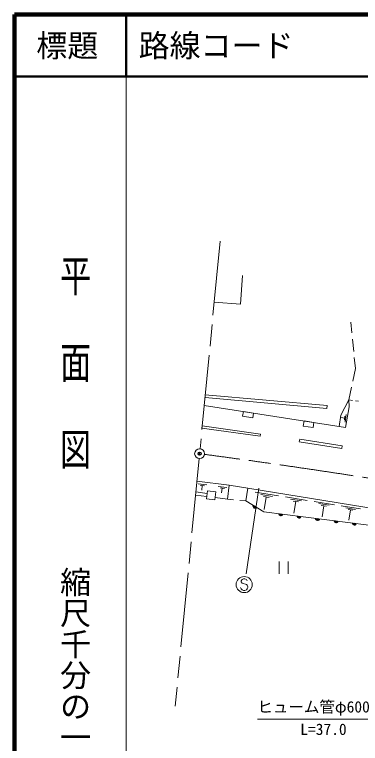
# Model space of a CAD drawing. Units: millimetres, scale not verified. Extents: x 40000 to 680000, y 20000 to 380000.
# Drawn here: x 40000 to 95786, y 262491 to 380000 of the extents above; entities that cross this region are included whole.
import ezdxf
from ezdxf.enums import TextEntityAlignment as Align

# ---------------------------------------------------------------- set-up
doc = ezdxf.new("R2010")
doc.units = ezdxf.units.MM
doc.header["$LTSCALE"] = 1000
doc.header["$PDMODE"] = 32
doc.header["$PDSIZE"] = 500
doc.linetypes.add('CHAIN', pattern=[18.5, 12, -1.5, 3.5, -1.5])
for name, color, linetype, lineweight in [('M-BGD', 7, 'Continuous', 13), ('M-BMK', 2, 'CHAIN', 13), ('M-BMK-SRVR', 3, 'Continuous', 13), ('M-STR-HTXT', 7, 'Continuous', 13), ('M-STR-STRC', 7, 'Continuous', 13), ('M-TTL', 2, 'Continuous', 140), ('M-TTL-BAND', 7, 'Continuous', 13), ('M-TTL-LINE', 7, 'Continuous', 50)]:
    doc.layers.add(name, color=color, linetype=linetype, lineweight=lineweight)
doc.layers.add('M-OTRS', color=6, linetype='Continuous')
doc.layers.add('M-TTL-TXT', color=7, linetype='Continuous')
doc.styles.add('@ＭＳ ゴシック', font='')
doc.styles.add('ＭＳ ゴシック', font='')
doc.styles.get('@ＭＳ ゴシック').set_extended_font_data('@MS Gothic')
doc.styles.get('ＭＳ ゴシック').set_extended_font_data('MS Gothic')

msp = doc.modelspace()

# ---------------------------------------------------------------- linework, layer by layer
at = {"layer": 'M-BGD'}
for p, q in [((76772, 337926), (76421, 333293)), ((76421, 333293), (72205, 333613)), ((94403, 328681), (94231, 330428)), ((94698, 325695), (94501, 327686)), ((94968, 322953), (94796, 324700)), ((94542, 320914), (94968, 322953)), ((93913, 317895), (94338, 319935)), ((93913, 317895), (94485, 317805)), ((94979, 317726), (95473, 317648)), ((93246, 314935), (92603, 315040)), ((93295, 315237), (93197, 314634)), ((93505, 315512), (93309, 314306)), ((69420, 304790), (74628, 304102)), ((69597, 304363), (71015, 304176)), ((69926, 304127), (70636, 304033)), ((70281, 304080), (70181, 303324)), ((72815, 303938), (74233, 303751)), ((73144, 303702), (73854, 303608)), ((73499, 303655), (73399, 302899)), ((74628, 304102), (74332, 301887)), ((77605, 303618), (102802, 299588)), ((70987, 302289), (69199, 302504)), ((69253, 303059), (71051, 302810)), ((74332, 301887), (72346, 302126)), ((78805, 303021), (82568, 302419)), ((79706, 302620), (81587, 302319)), ((80136, 302294), (81077, 302143)), ((80606, 302219), (80285, 300211)), ((83675, 302242), (87200, 301679)), ((74332, 301887), (75324, 301785)), ((76319, 301683), (77311, 301580)), ((84519, 301867), (86281, 301585)), ((84922, 301561), (85803, 301420)), ((85362, 301491), (85062, 299611)), ((88301, 301503), (91599, 300975)), ((89090, 301151), (90740, 300887)), ((89468, 300865), (90292, 300733)), ((89880, 300799), (89598, 299040)), ((92695, 300800), (95778, 300307)), ((93433, 300471), (94974, 300224)), ((93785, 300204), (94556, 300081)), ((94170, 300142), (93907, 298498)), ((82652, 291837), (82652, 289837)), ((84152, 291837), (84152, 289837))]:
    msp.add_line(p, q, dxfattribs=at)
for points in [[(70766, 318717), (90434, 316952), (90392, 316478), (70723, 318243)], [(76905, 315989), (78524, 315740), (78408, 314985), (76789, 315234)], [(86699, 314482), (88290, 314237), (88164, 313415), (86573, 313660)], [(70280, 313689), (79646, 312373), (79595, 312010), (70229, 313326)], [(85988, 311525), (92830, 310465), (92766, 310052), (85924, 311113)], [(71101, 303225), (72460, 303059), (72299, 301744), (70940, 301910)]]:
    msp.add_lwpolyline(points, close=True, dxfattribs=at)
for points in [[(70596, 316961), (93398, 313450), (93983, 316772), (93913, 317895)], [(93913, 317895), (92649, 315415), (92345, 313612)], [(74628, 304102), (77605, 303618), (77311, 301580)], [(77311, 301580), (80221, 299817), (100509, 297264)]]:
    msp.add_lwpolyline(points, dxfattribs=at)
for centre, radius, start, end in [((78794, 300745), 354, 157.57844, 319.98362), ((78794, 300745), 283, 159.80248, 317.75958), ((78794, 300745), 212, 163.54881, 314.01325), ((78794, 300745), 142, 171.26054, 306.30152), ((78794, 300745), 100, 181.5782, 295.98386), ((82931, 299530), 354, 181.62733, 344.03251), ((82931, 299530), 283, 183.85137, 341.80847), ((82931, 299530), 212, 187.5977, 338.06215), ((82931, 299530), 142, 195.30943, 330.35042), ((82931, 299530), 100, 205.62709, 320.03275), ((85907, 299156), 354, 181.62733, 344.03251), ((85907, 299156), 283, 183.85137, 341.80847), ((85907, 299156), 212, 187.5977, 338.06215), ((85907, 299156), 142, 195.30943, 330.35042), ((85907, 299156), 100, 205.62709, 320.03275), ((88884, 298781), 354, 181.62733, 344.03251), ((88884, 298781), 283, 183.85137, 341.80847), ((88884, 298781), 212, 187.5977, 338.06215), ((88884, 298781), 142, 195.30943, 330.35042), ((88884, 298781), 100, 205.62709, 320.03275), ((91860, 298407), 354, 181.62733, 344.03251), ((91860, 298407), 283, 183.85137, 341.80847), ((91860, 298407), 212, 187.5977, 338.06215), ((91860, 298407), 142, 195.30943, 330.35042), ((91860, 298407), 100, 205.62709, 320.03275), ((94837, 298032), 354, 181.62733, 344.03251), ((94837, 298032), 283, 183.85137, 341.80847), ((94837, 298032), 212, 187.5977, 338.06215), ((94837, 298032), 142, 195.30943, 330.35042), ((94837, 298032), 100, 205.62709, 320.03275)]:
    msp.add_arc(centre, radius, start, end, dxfattribs=at)
at = {"layer": 'M-BMK'}
for p, q in [((73158, 343476), (69924, 309998)), ((69770, 308406), (65911, 268475))]:
    msp.add_line(p, q, dxfattribs=at)
msp.add_arc((-93381, -918435), 1238441, 80.41219, 82.3893, dxfattribs=at)
at = {"layer": 'M-BMK-SRVR'}
msp.add_circle((69847, 309202), 800, dxfattribs=at)
at = {"layer": 'M-OTRS'}
msp.add_point((69847, 309202), dxfattribs=at)
at = {"layer": 'M-STR-HTXT'}
msp.add_line((97912, 266423), (79162, 266423), dxfattribs=at)
at = {"layer": 'M-STR-STRC'}
for p, q in [((79411, 303653), (77358, 289809)), ((76688, 288925), (76570, 288689)), ((76570, 288689), (76570, 288570)), ((76570, 288570), (76688, 288334)), ((76924, 289043), (76688, 288925)), ((76688, 288334), (77397, 288098)), ((77161, 289043), (76924, 289043)), ((77397, 288925), (77161, 289043)), ((77515, 288689), (77397, 288925)), ((77397, 288098), (77515, 287979)), ((77515, 287979), (77633, 287743)), ((76570, 287389), (76452, 287625)), ((76688, 287270), (76570, 287389)), ((76924, 287152), (76688, 287270)), ((77161, 287152), (76924, 287152)), ((77397, 287270), (77161, 287152)), ((77515, 287389), (77397, 287270)), ((77633, 287625), (77515, 287389)), ((77633, 287743), (77633, 287625))]:
    msp.add_line(p, q, dxfattribs=at)
msp.add_circle((77042, 288098), 1300, dxfattribs=at)
at = {"layer": 'M-TTL'}
for p, q in [((40000, 380000), (40000, 20000)), ((680000, 380000), (40000, 380000))]:
    msp.add_line(p, q, dxfattribs=at)
at = {"layer": 'M-TTL-BAND'}
msp.add_line((58000, 370000), (58000, 20000), dxfattribs=at)
at = {"layer": 'M-TTL-LINE'}
for p, q in [((58000, 380000), (58000, 370000)), ((40000, 370000), (680000, 370000))]:
    msp.add_line(p, q, dxfattribs=at)

# ---------------------------------------------------------------- texts
at = {"layer": 'M-STR-HTXT', "style": 'ＭＳ ゴシック'}
msp.add_text('ヒューム管φ600', height=1833, dxfattribs=at).set_placement((79162, 266923), align=Align.BOTTOM_LEFT)
msp.add_text('L=37.0', height=1833, dxfattribs=at).set_placement((89824, 263308), align=Align.BOTTOM_CENTER)
at = {"layer": 'M-TTL-BAND', "style": '@ＭＳ ゴシック', "width": 1.4}
msp.add_text('平  面  図', height=3666, rotation=270, dxfattribs=at).set_placement((49777, 306475), align=Align.MIDDLE_RIGHT)
at = {"layer": 'M-TTL-BAND', "style": '@ＭＳ ゴシック'}
msp.add_text('縮尺千分の一', height=3666, rotation=270, dxfattribs=at).set_placement((49777, 261030), align=Align.MIDDLE_RIGHT)
at = {"layer": 'M-TTL-TXT', "style": 'ＭＳ ゴシック'}
msp.add_text('標題', height=3666, dxfattribs=at).set_placement((48500, 375000), align=Align.MIDDLE_CENTER)
msp.add_text('路線コード', height=3666, dxfattribs=at).set_placement((60000, 375000), align=Align.MIDDLE_LEFT)

doc.saveas('drawing.dxf')
